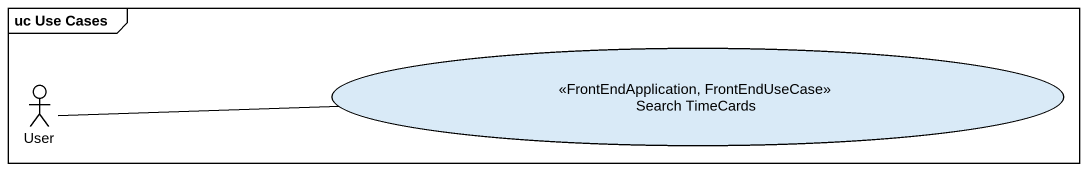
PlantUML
@startuml
mainframe uc Use Cases
usecase "Search TimeCards" as Search_TimeCards <<FrontEndApplication, FrontEndUseCase>>
actor User
User -right- Search_TimeCards
@enduml
